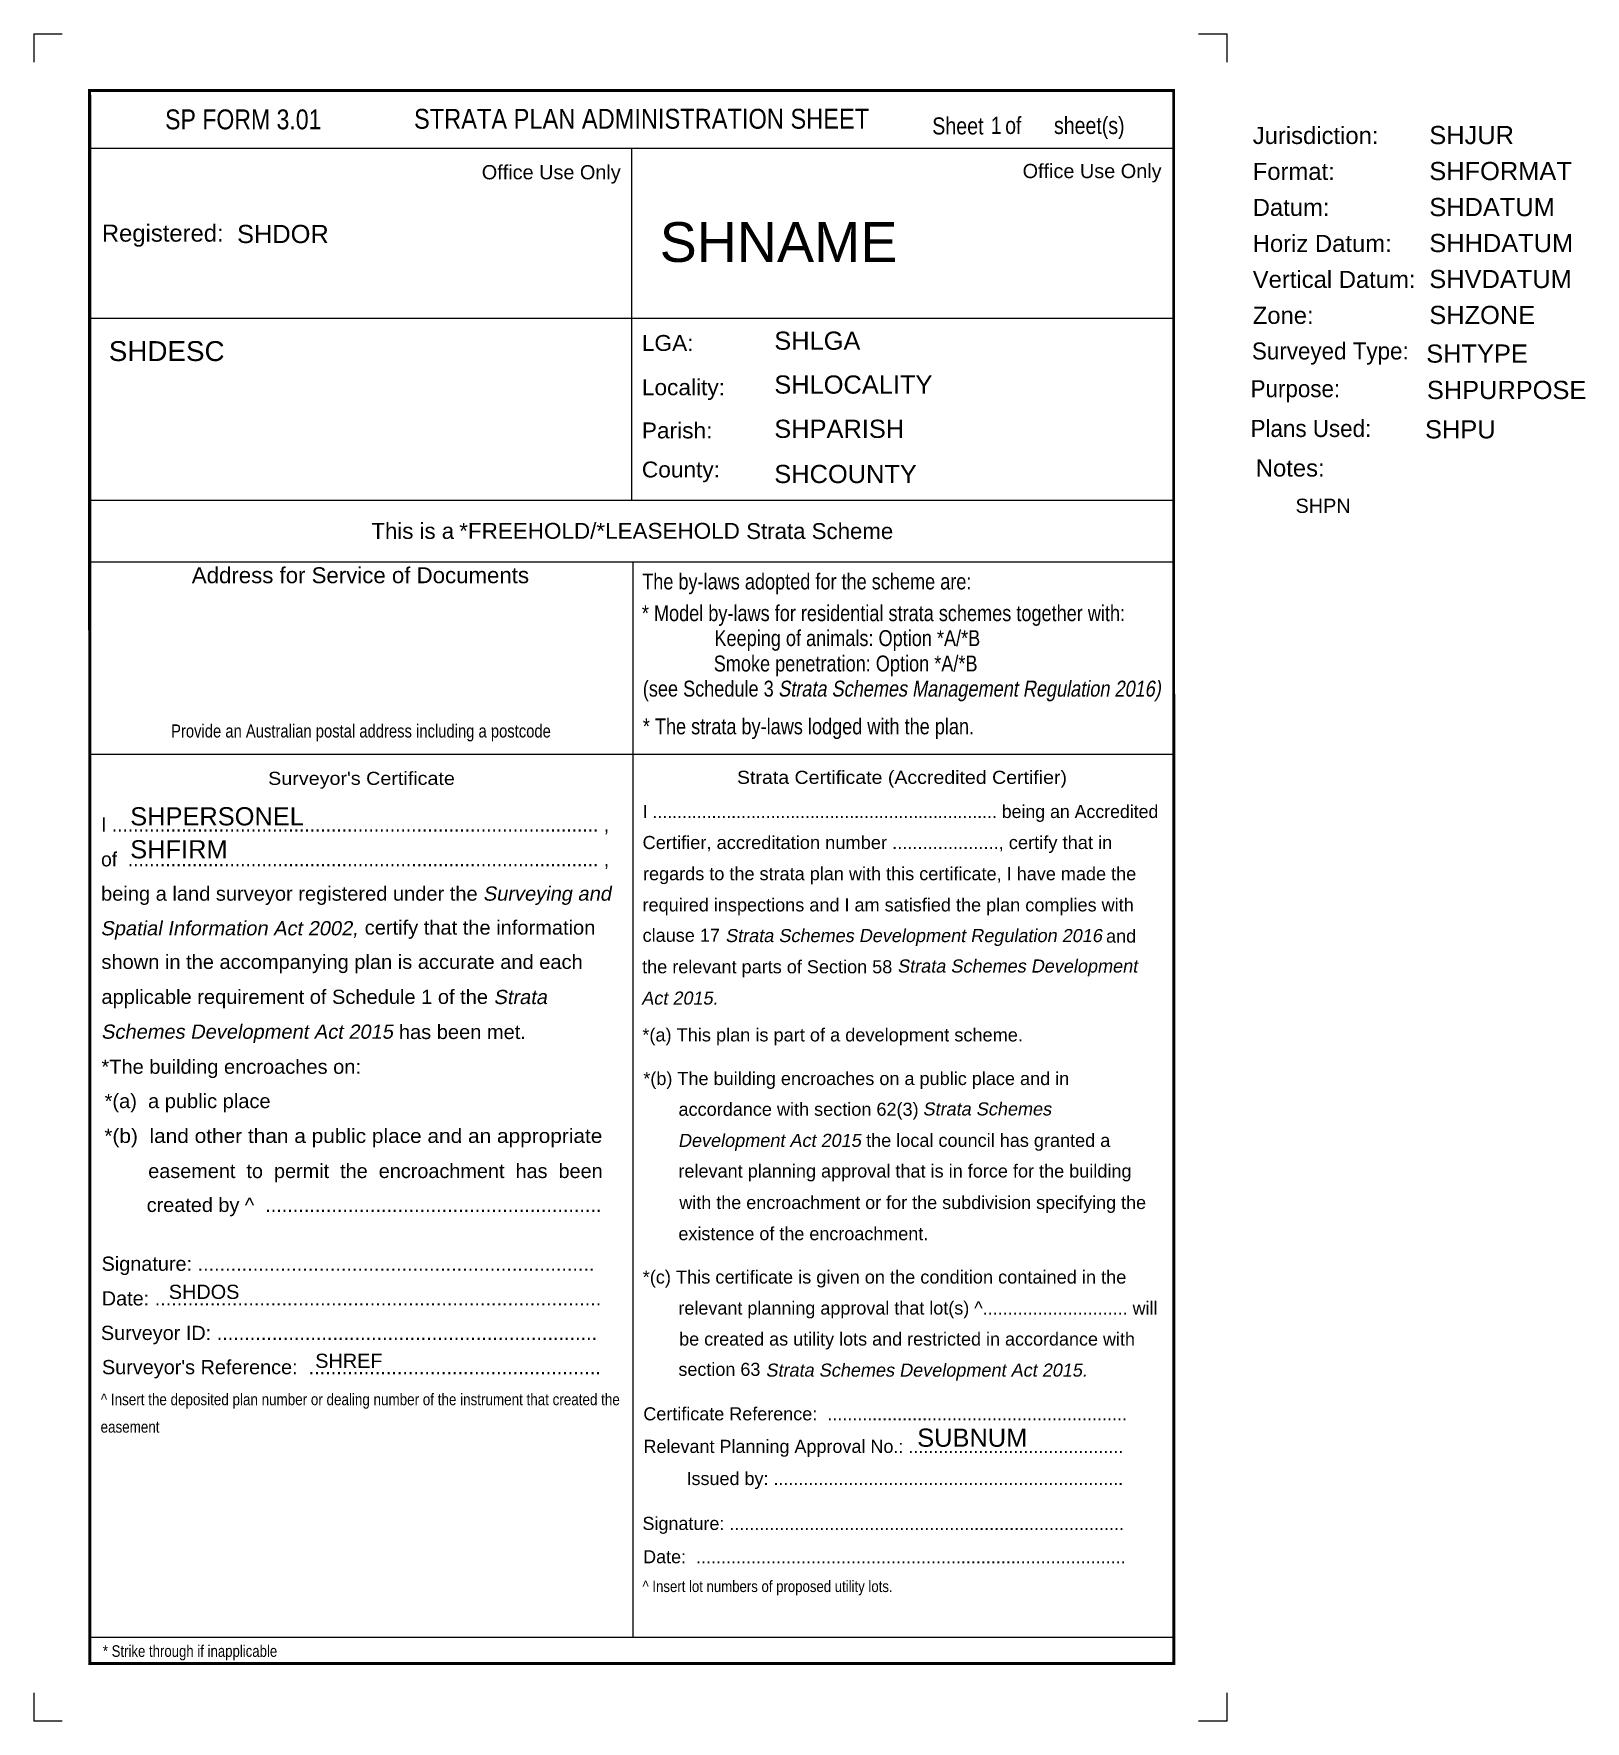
# Model space of a CAD drawing. Extents: x 0 to 273, y 0 to 297.
import ezdxf
from ezdxf.enums import TextEntityAlignment as Align

# ---------------------------------------------------------------- set-up
doc = ezdxf.new("R2010")
doc.units = 0
doc.header["$MEASUREMENT"] = 0
doc.styles.add('ARIAL', font='arial.ttf')
doc.styles.add('arial_narrow', font='ARIALN.TTF')

msp = doc.modelspace()

# ---------------------------------------------------------------- linework, layer by layer
at = {"ltscale": 2.5}
for p, q in [((0, 297), (5, 297)), ((0, 297), (0, 292)), ((205.01, 297), (210.01, 297)), ((210.01, 292), (210.01, 297)), ((9.98, 286.19), (9.98, 10.3)), ((105.42, 203.99), (105.42, 14.91)), ((0, 5), (0, 0)), ((210.01, 0), (210.01, 5)), ((5, 0), (0, 0)), ((210.01, 0), (205.01, 0))]:
    msp.add_line(p, q, dxfattribs=at)
for p, q in [((9.82, 276.84), (200.61, 276.84)), ((105.2, 276.84), (105.2, 246.35)), ((9.82, 246.93), (200.61, 246.93)), ((105.2, 246.35), (105.2, 214.87)), ((200.61, 214.87), (9.82, 214.87)), ((200.61, 203.99), (9.82, 203.99)), ((200.61, 170.12), (9.82, 170.12)), ((200.61, 14.75), (9.82, 14.75))]:
    msp.add_line(p, q)
at = {"const_width": 0.508}
msp.add_lwpolyline([(9.85, 10.16), (200.64, 10.16), (200.61, 287.01), (9.82, 287.01)], close=True, dxfattribs=at)

# ---------------------------------------------------------------- texts
at = {"style": 'ARIAL'}
for s, height, width, p in [('SP FORM 3.01', 3.5, 0.83, (23.12, 280.18)), ('Sheet', 3, 0.825, (158.12, 279.28)), ('of      sheet(s)', 3, 0.82, (170.96, 279.36)), ('LGA:', 2.8, 1.02, (107.02, 241.18)), ('Surveyed Type:', 3, 0.94, (214.39, 239.67)), ('Locality:', 2.8, 1.02, (107.02, 233.38)), ('Purpose:', 3, 0.94, (214.15, 233.03)), ('Parish:', 2.8, 1.02, (107.02, 225.78)), ('Plans Used:', 3, 0.94, (214.15, 226.03)), ('County:', 2.8, 1.02, (107.02, 218.91)), ('*FREEHOLD/*LEASEHOLD', 2.8, 1.01, (74.87, 208.11)), ('The by-laws adopted for the scheme are:', 2.8, 0.815, (107.08, 199.2)), ('* Model by-laws for residential strata schemes together with:', 2.8, 0.815, (107.02, 193.62)), ('Keeping of animals: Option *A/*B', 2.8, 0.815, (119.79, 189.23)), ('Smoke penetration: Option *A/*B', 2.8, 0.815, (119.67, 184.76)), ('(see Schedule 3 ', 2.8, 0.815, (107.19, 180.34)), ('Provide an Australian postal address including a postcode', 2.3, 0.81, (24.17, 173.14)), ('* The strata by-laws lodged with the plan.', 2.8, 0.815, (107.19, 173.7)), ("Surveyor's Certificate", 2.3, 1.08, (41.25, 164.8)), ('Strata Certificate (Accredited Certifier)', 2.3, 1.07, (123.76, 164.98)), ('I ...................................................................... being an Accredited', 2.3, 0.97, (107.16, 158.97)), ('I ........................................................................................... ,', 2.5, 0.97, (11.85, 156.59)), ('of  ........................................................................................ ,', 2.5, 0.97, (11.85, 150.46)), ('regards to the strata plan with this certificate, I have made the', 2.3, 0.99, (107.22, 148.02)), ('being a land surveyor registered under the', 2.5, 1.01, (11.85, 144.42)), ('required inspections and I am satisfied the plan complies with', 2.3, 0.99, (107.14, 142.53)), ('certify that the information', 2.5, 1.01, (58.25, 138.45)), ('clause 17', 2.3, 0.99, (107.15, 137.18)), ('and', 2.3, 0.99, (188.71, 137.04)), ('shown in the accompanying plan is accurate and each', 2.5, 1.01, (11.91, 132.41)), ('the relevant parts of Section 58', 2.3, 0.99, (107.07, 131.64)), ('applicable requirement of Schedule 1 of the', 2.5, 1.01, (11.91, 126.25)), ('has been met.', 2.5, 1.01, (64.26, 120.07)), ('*(a) This plan is part of a development scheme.', 2.3, 0.995, (107.1, 119.65)), ('*The building encroaches on:', 2.5, 1.01, (11.91, 113.95)), ('*(b) The building encroaches on a public place and in', 2.3, 0.99, (107.27, 111.97)), ('*(a)  a public place', 2.5, 1.01, (12.47, 107.91)), ('accordance with section 62(3)', 2.3, 0.99, (113.47, 106.56)), ('*(b)  land other than a public place and an appropriate', 2.5, 1.05, (12.42, 101.78)), ('the local council has granted a', 2.3, 0.99, (146.49, 101.09)), ('relevant planning approval that is in force for the building', 2.3, 0.99, (113.45, 95.7)), ('with the encroachment or for the subdivision specifying the', 2.3, 0.985, (113.61, 90.15)), ('existence of the encroachment.', 2.3, 0.985, (113.45, 84.67)), ('*(c) This certificate is given on the condition contained in the', 2.3, 0.995, (107.17, 77.03)), ('relevant planning approval that lot(s) ^ ............................. will', 2.3, 0.985, (113.45, 71.58)), ('be created as utility lots and restricted in accordance with', 2.3, 0.985, (113.59, 66.12)), ('section 63 ', 2.3, 0.985, (113.45, 60.79)), ('^  Insert the deposited plan number or dealing number of the instrument that created the', 2.05, 0.825, (11.81, 55.62)), ('Certificate Reference:  ............................................................', 2.3, 0.985, (107.28, 52.96)), ('easement', 2.05, 0.825, (11.76, 50.79)), ('Relevant Planning Approval No.: ...........................................', 2.3, 0.985, (107.31, 47.23)), ('Issued by: ......................................................................', 2.3, 0.985, (114.88, 41.57)), ('Signature: ...............................................................................', 2.3, 0.985, (107.12, 33.67)), ('Date:  ......................................................................................', 2.3, 0.985, (107.24, 27.81)), ('^  Insert lot numbers of proposed utility lots.', 2, 0.83, (107.14, 22.74)), ('* Strike through if inapplicable', 2.05, 0.81, (12.16, 11.33))]:
    msp.add_text(s, height=height, dxfattribs=dict(at, width=width)).set_placement(p)
at = {"style": 'ARIAL', "width": 0.849635}
msp.add_text('STRATA PLAN ADMINISTRATION SHEET', height=3.5, rotation=0.0083, dxfattribs=at).set_placement((66.92, 280.28), (147.02, 280.29), align=Align.FIT)
at = {"style": 'ARIAL'}
for s, height, p in [('Jurisdiction:', 3, (214.53, 277.6)), ('Office Use Only', 2.5, (78.85, 271.38)), ('Office Use Only', 2.5, (174.03, 271.59)), ('Format:', 3, (214.53, 271.27)), ('Datum:', 3, (214.53, 264.94)), ('Registered:', 3, (11.99, 260.41)), ('Horiz Datum:', 3, (214.53, 258.6)), ('Vertical Datum:', 3, (214.53, 252.27)), ('Zone:', 3, (214.53, 245.94)), ('Notes:', 3, (215.07, 219.07)), ('This is a', 2.8, (59.42, 208.09)), ('Strata Scheme', 2.8, (125.39, 208.07)), ('Address for Service of Documents', 2.8, (27.82, 200.3)), ('Certifier, accreditation number ....................., certify that in', 2.3, (107.14, 153.51)), ('easement  to  permit  the  encroachment  has  been', 2.5, (20.15, 95.6)), ('created by ^   .............................................................', 2.5, (19.88, 89.63)), ('Signature: ........................................................................', 2.5, (11.94, 79.28)), ('Date: .................................................................................', 2.5, (11.97, 73.18)), ('Surveyor ID: .....................................................................', 2.5, (11.82, 67.1)), ("Surveyor's Reference:  .....................................................", 2.5, (12, 61.08))]:
    msp.add_text(s, height=height, dxfattribs=at).set_placement(p)
at = {"style": 'ARIAL', "oblique": 10}
for s, height, width, p in [('Strata Schemes Management Regulation 2016)', 2.8, 0.815, (131, 180.34)), ('Surveying and', 2.5, 1.01, (79.04, 144.42)), ('Spatial Information Act 2002,', 2.5, 1.01, (11.75, 138.32)), ('Strata Schemes Development Regulation 2016', 2.3, 0.99, (121.69, 137.13)), ('Strata Schemes Development ', 2.3, 0.99, (151.96, 131.77)), ('Strata', 2.5, 1.01, (80.92, 126.22)), ('Act 2015.', 2.3, 0.99, (106.93, 126.13)), ('Schemes Development Act 2015', 2.5, 1.01, (11.85, 120.12)), ('Strata Schemes ', 2.3, 0.99, (156.43, 106.62)), ('Development Act 2015', 2.3, 0.99, (113.38, 101.08)), ('Strata Schemes Development Act 2015.', 2.3, 0.99, (128.79, 60.65))]:
    msp.add_text(s, height=height, dxfattribs=dict(at, width=width)).set_placement(p)
at = {"insert": (168.43, 282.38), "char_height": 3, "attachment_point": 1, "style": 'arial_narrow'}
msp.add_mtext('1', dxfattribs=at)
at = {"style": 'ARIAL'}
for tag, p, s, height in [('SHJUR', (245.6, 277.57), 'New South Wales', 3.2), ('SHFORMAT', (245.6, 271.24), '', 3.2), ('SHDATUM', (245.6, 264.9), '', 3.2), ('SHDOR', (35.78, 260.16), '', 3.2), ('SHNAME', (110.16, 256.84), '', 7), ('SHHDATUM', (245.6, 258.57), '', 3.2), ('SHVDATUM', (245.6, 252.24), '', 3.2), ('SHZONE', (245.6, 245.91), '', 3.2), ('SHLGA', (130.33, 241.38), '', 3.2), ('SHTYPE', (245.06, 239.11), '', 3.2), ('SHLOCALITY', (130.33, 233.66), '', 3.2), ('SHPURPOSE', (245.17, 232.71), '', 3.2), ('SHPARISH', (130.33, 225.87), '', 3.2), ('SHCOUNTY', (130.33, 217.92), '', 3.2), ('SHPERSONEL', (16.98, 157.67), '', 3.2), ('SHFIRM', (16.98, 151.87), '', 3.2), ('SHDOS', (23.77, 74.33), '', 2.5), ('SHREF', (49.54, 62.19), '', 2.5), ('SUBNUM', (155.48, 48.31), '', 3.2)]:
    msp.add_attdef(tag, p, s, height=height, dxfattribs=at)
for tag, height, p in [('SHDESC', 3.5, (13.21, 242.9)), ('SHPU', 3.2, (244.85, 228.98)), ('SHPN', 2.5, (222.06, 215.17))]:
    msp.add_attdef(tag, text='', height=height, dxfattribs=at).set_placement(p, align=Align.TOP_LEFT)

doc.saveas('drawing.dxf')
